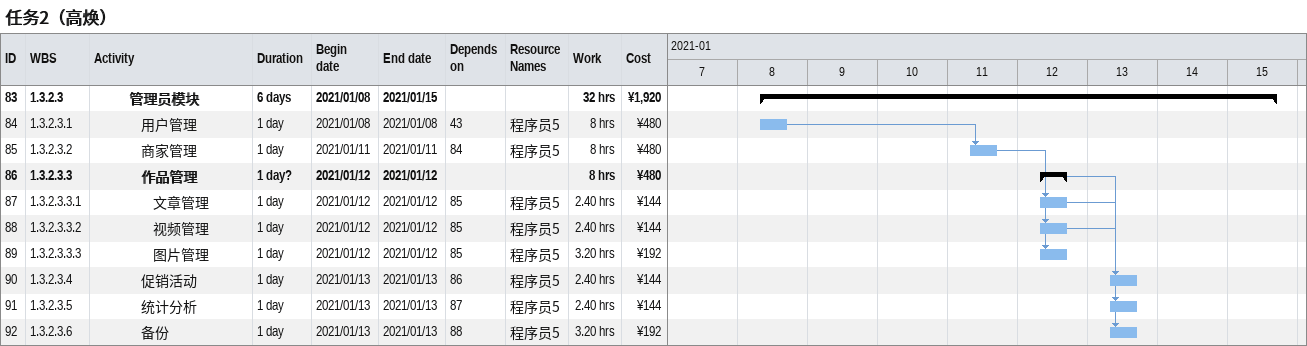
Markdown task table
任务2（高焕）

| ID | WBS | Task | Duration | Start | Finish | Predecessors | Resources | Work (h) | Cost (¥) |
|---|---|---|---|---|---|---|---|---|---|
| 83 | 1.3.2.3 | **管理员模块** | 6d | 2021-01-08 | 2021-01-15 |  |  | 32 | 1920 |
| 84 | 1.3.2.3.1 | 用户管理 | 1d | 2021-01-08 | 2021-01-08 | 43 | 程序员5 | 8 | 480 |
| 85 | 1.3.2.3.2 | 商家管理 | 1d | 2021-01-11 | 2021-01-11 | 84 | 程序员5 | 8 | 480 |
| 86 | 1.3.2.3.3 | **作品管理** | 1d? | 2021-01-12 | 2021-01-12 |  |  | 8 | 480 |
| 87 | 1.3.2.3.3.1 | 文章管理 | 1d | 2021-01-12 | 2021-01-12 | 85 | 程序员5 | 2.40 | 144 |
| 88 | 1.3.2.3.3.2 | 视频管理 | 1d | 2021-01-12 | 2021-01-12 | 85 | 程序员5 | 2.40 | 144 |
| 89 | 1.3.2.3.3.3 | 图片管理 | 1d | 2021-01-12 | 2021-01-12 | 85 | 程序员5 | 3.20 | 192 |
| 90 | 1.3.2.3.4 | 促销活动 | 1d | 2021-01-13 | 2021-01-13 | 86 | 程序员5 | 2.40 | 144 |
| 91 | 1.3.2.3.5 | 统计分析 | 1d | 2021-01-13 | 2021-01-13 | 87 | 程序员5 | 2.40 | 144 |
| 92 | 1.3.2.3.6 | 备份 | 1d | 2021-01-13 | 2021-01-13 | 88 | 程序员5 | 3.20 | 192 |
